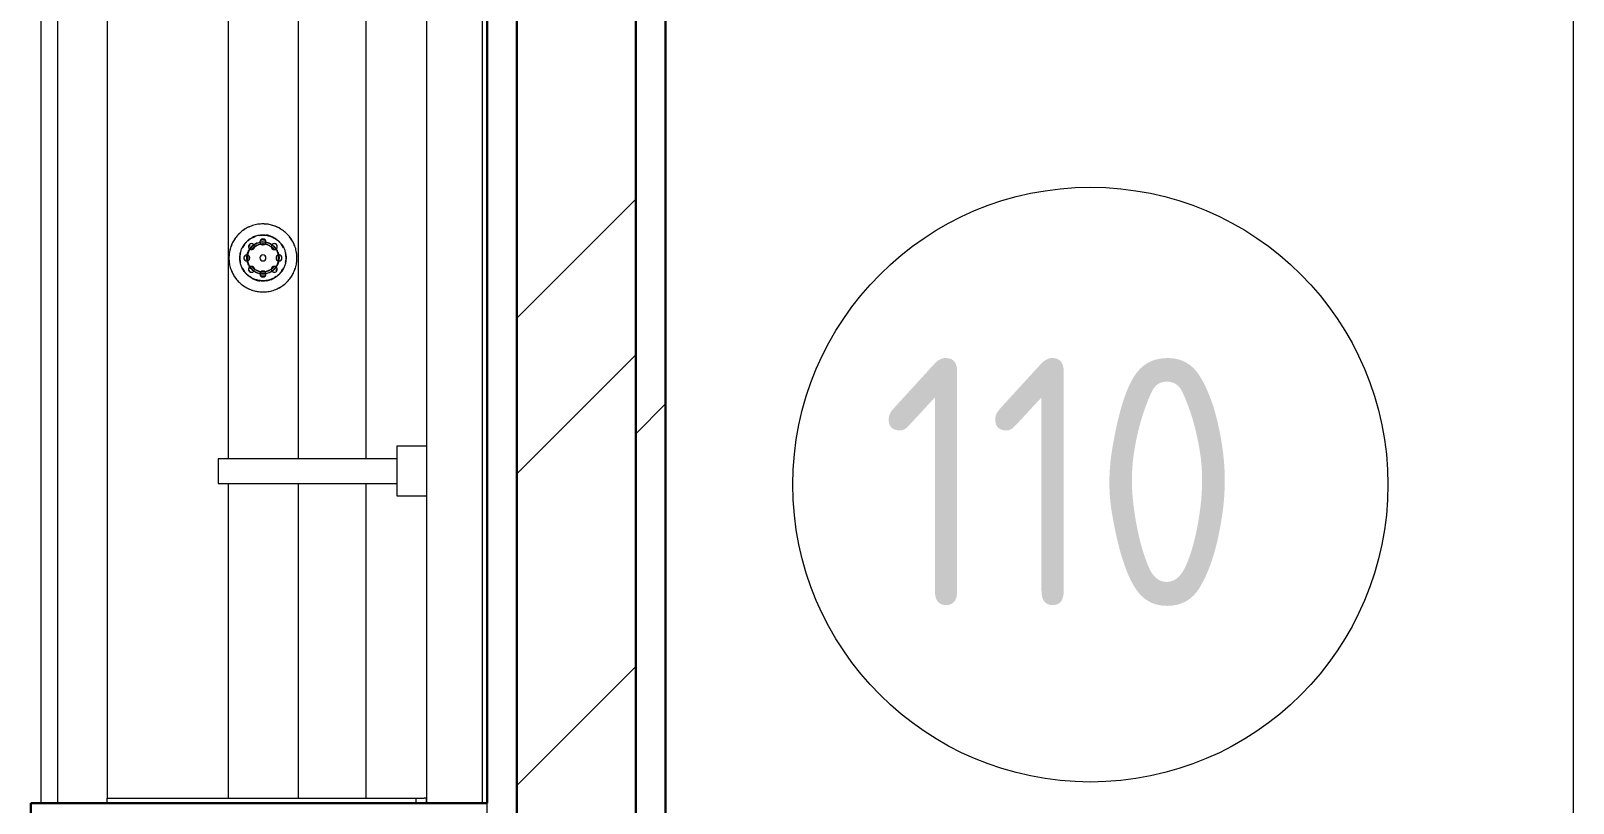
# Model space of a CAD drawing. Header units: millimetres. Extents: x -695119 to 412940, y -249585 to 622758.
# Drawn here: x -5063 to -3508, y 69985 to 70764 of the extents above; entities that cross this region are included whole.
import ezdxf

# ---------------------------------------------------------------- set-up
doc = ezdxf.new("R2010")
doc.units = ezdxf.units.MM
doc.linetypes.add('ADSK_Линия сетки', pattern=[25, 20, -2.5, 0, -2.5])
for name, color, linetype, lineweight in [('Марки помещений', 8, 'Continuous', 20), ('Оси', 252, 'Continuous', 9), ('Сантехника', 252, 'Continuous', 18), ('Стены наружные', 252, 'Continuous', 18), ('Стены штриховка', 7, 'Continuous', 9)]:
    doc.layers.add(name, color=color, linetype=linetype, lineweight=lineweight)
doc.styles.add('GOST Common_3', font='', dxfattribs={"height": 3.5})
doc.styles.get('GOST Common_3').set_extended_font_data('GOST type B')

# ---------------------------------------------------------------- blocks, each defined once
blk = doc.blocks.new('1 этаж')
at = {"layer": 'Марки помещений', "color": 251, "true_color": 0x636466}
blk.add_circle((-48944.5, -10870.4), 300, dxfattribs=at)
at = {"layer": 'Оси', "color": 251, "linetype": 'ADSK_Линия сетки', "ltscale": 100, "true_color": 0x636466}
blk.add_line((-48457.8, -2641.7), (-48457.8, -33767.9), dxfattribs=at)
at = {"layer": 'Сантехника', "color": 251, "true_color": 0x636466}
for p, q in [((-50002.8, -9421.7), (-50002.8, -11191.7)), ((-49985.8, -9421.7), (-49985.8, -11191.7)), ((-49557.8, -9421.7), (-49557.8, -11191.7)), ((-49935.8, -9426.7), (-49935.8, -11186.7)), ((-49613.8, -9426.7), (-49613.8, -11186.7)), ((-49813.9, -10319.2), (-49813.9, -10844.2)), ((-49743.2, -10319.2), (-49743.2, -10844.2)), ((-49675.2, -10319.2), (-49675.2, -10844.3)), ((-49613.8, -10831.7), (-49643.8, -10831.7)), ((-49643.8, -10831.7), (-49643.8, -10881.7)), ((-49643.8, -10844.2), (-49823.8, -10844.2)), ((-49823.8, -10844.2), (-49823.8, -10869.2)), ((-49823.8, -10869.2), (-49643.8, -10869.2)), ((-49813.9, -10869.2), (-49813.9, -11186.7)), ((-49743.2, -10869.2), (-49743.2, -11186.7)), ((-49675.2, -10869.2), (-49675.2, -11186.7)), ((-49643.8, -10881.7), (-49613.8, -10881.7)), ((-49935.8, -11191.7), (-49935.8, -11186.7)), ((-49935.8, -11186.7), (-49624.7, -11186.7)), ((-49624.7, -11186.7), (-49616.2, -11186.7)), ((-49624.7, -11186.7), (-49624.7, -11191.7)), ((-49613.8, -11186.7), (-49616.2, -11186.7)), ((-49613.8, -11186.7), (-49613.8, -11191.7)), ((-49613.8, -11191.7), (-49613.8, -11186.7))]:
    blk.add_line(p, q, dxfattribs=at)
at = {"layer": 'Сантехника', "color": 251, "true_color": 0x636466, "flags": 128}
for points in [[(-49744.5, -10641.7), (-49744.5, -10640.4), (-49744.6, -10639), (-49744.7, -10637.6), (-49744.9, -10636.3), (-49745.2, -10634.9), (-49745.5, -10633.6), (-49745.8, -10632.3), (-49746.2, -10630.9), (-49746.7, -10629.6), (-49747.2, -10628.4), (-49747.8, -10627.1), (-49748.4, -10625.9), (-49749, -10624.7), (-49749.7, -10623.5), (-49750.5, -10622.4), (-49751.3, -10621.2), (-49752.1, -10620.2), (-49753, -10619.1), (-49753.9, -10618.1), (-49754.9, -10617.1), (-49755.9, -10616.2), (-49756.9, -10615.3), (-49758, -10614.4), (-49759.1, -10613.6), (-49760.3, -10612.9), (-49761.4, -10612.2), (-49762.6, -10611.5), (-49763.9, -10610.9), (-49765.1, -10610.3), (-49766.4, -10609.8), (-49767.7, -10609.3), (-49769, -10608.9), (-49770.3, -10608.5), (-49771.6, -10608.2), (-49773, -10607.9), (-49774.3, -10607.7), (-49775.7, -10607.6), (-49777.1, -10607.5), (-49778.4, -10607.4), (-49779.8, -10607.4), (-49781.2, -10607.5), (-49782.5, -10607.6), (-49783.9, -10607.8), (-49785.3, -10608), (-49786.6, -10608.3), (-49787.9, -10608.7), (-49789.2, -10609.1), (-49790.5, -10609.5), (-49791.8, -10610), (-49793.1, -10610.5), (-49794.3, -10611.1), (-49795.5, -10611.8), (-49796.7, -10612.5), (-49797.9, -10613.2), (-49799, -10614), (-49800.1, -10614.8), (-49801.1, -10615.7), (-49802.2, -10616.6), (-49803.1, -10617.6), (-49804.1, -10618.6), (-49805, -10619.6), (-49805.9, -10620.7), (-49806.7, -10621.8), (-49807.5, -10622.9), (-49808.2, -10624), (-49808.9, -10625.2), (-49809.5, -10626.5), (-49810.1, -10627.7), (-49810.6, -10629), (-49811.1, -10630.2), (-49811.6, -10631.5), (-49811.9, -10632.9), (-49812.3, -10634.2), (-49812.5, -10635.5), (-49812.8, -10636.9), (-49812.9, -10638.3), (-49813, -10639.6), (-49813.1, -10641), (-49813.1, -10641.7)], [(-49802.1, -10641.7), (-49802.1, -10640.8), (-49802, -10639.9), (-49801.9, -10638.9), (-49801.8, -10638), (-49801.6, -10637.1), (-49801.4, -10636.2), (-49801.2, -10635.3), (-49800.9, -10634.4), (-49800.6, -10633.5), (-49800.3, -10632.7), (-49799.9, -10631.8), (-49799.5, -10631), (-49799, -10630.2), (-49798.5, -10629.4), (-49798, -10628.6), (-49797.5, -10627.8), (-49796.9, -10627.1), (-49796.3, -10626.4), (-49795.7, -10625.7), (-49795, -10625), (-49794.4, -10624.4), (-49793.6, -10623.8), (-49792.9, -10623.2), (-49792.2, -10622.6), (-49791.4, -10622.1), (-49790.6, -10621.6), (-49789.8, -10621.2), (-49789, -10620.8), (-49788.1, -10620.4), (-49787.2, -10620), (-49786.4, -10619.7), (-49785.5, -10619.4), (-49784.6, -10619.2), (-49783.7, -10618.9), (-49782.8, -10618.8), (-49781.8, -10618.6), (-49780.9, -10618.5), (-49780, -10618.5), (-49779.1, -10618.4), (-49778.1, -10618.4), (-49777.2, -10618.5), (-49776.3, -10618.6), (-49775.3, -10618.7), (-49774.4, -10618.8), (-49773.5, -10619), (-49772.6, -10619.3), (-49771.7, -10619.5), (-49770.8, -10619.8), (-49770, -10620.2), (-49769.1, -10620.5), (-49768.3, -10620.9), (-49767.4, -10621.4), (-49766.6, -10621.9), (-49765.9, -10622.4), (-49765.1, -10622.9), (-49764.3, -10623.5), (-49763.6, -10624), (-49762.9, -10624.7), (-49762.3, -10625.3), (-49761.6, -10626), (-49761, -10626.7), (-49760.4, -10627.4), (-49759.9, -10628.2), (-49759.3, -10628.9), (-49758.8, -10629.7), (-49758.4, -10630.5), (-49757.9, -10631.4), (-49757.5, -10632.2), (-49757.2, -10633.1), (-49756.8, -10633.9), (-49756.6, -10634.8), (-49756.3, -10635.7), (-49756.1, -10636.6), (-49755.9, -10637.5), (-49755.7, -10638.4), (-49755.6, -10639.4), (-49755.5, -10640.3), (-49755.5, -10641.2), (-49755.5, -10641.7)], [(-49792, -10622.9), (-49791.2, -10622.3), (-49790.5, -10621.9), (-49789.7, -10621.4), (-49788.8, -10621), (-49788, -10620.6), (-49787.1, -10620.3), (-49786.3, -10619.9)], [(-49786.8, -10619.8), (-49787.6, -10620.2), (-49788.5, -10620.5), (-49789.3, -10620.9)], [(-49782.7, -10619), (-49781.8, -10618.9), (-49780.9, -10618.8), (-49780, -10618.7), (-49779.1, -10618.7), (-49778.1, -10618.7), (-49777.2, -10618.7), (-49776.3, -10618.8), (-49775.4, -10618.9), (-49774.5, -10619.1), (-49773.6, -10619.3), (-49772.7, -10619.5), (-49771.8, -10619.8), (-49770.9, -10620.1), (-49770.1, -10620.4), (-49769.2, -10620.8), (-49768.4, -10621.2), (-49767.6, -10621.6), (-49766.8, -10622.1), (-49766, -10622.6), (-49765.2, -10623.1), (-49764.5, -10623.7), (-49763.8, -10624.2), (-49763.1, -10624.9), (-49762.4, -10625.5), (-49761.8, -10626.2), (-49761.2, -10626.9), (-49760.6, -10627.6), (-49760.1, -10628.3), (-49759.6, -10629.1), (-49759.1, -10629.9), (-49758.6, -10630.7)], [(-49767.8, -10621.2), (-49768.7, -10620.8), (-49769.5, -10620.4), (-49770.4, -10620), (-49771.2, -10619.7), (-49772.1, -10619.4), (-49773, -10619.2), (-49773.9, -10618.9), (-49774.8, -10618.8), (-49775.8, -10618.6)], [(-49799.2, -10631.1), (-49798.8, -10630.3), (-49798.3, -10629.5), (-49797.8, -10628.7), (-49797.3, -10628), (-49796.7, -10627.2), (-49796.1, -10626.5), (-49795.5, -10625.9), (-49794.9, -10625.2), (-49794.2, -10624.6), (-49793.5, -10624), (-49792.8, -10623.4)], [(-49795.3, -10625.3), (-49796, -10626), (-49796.6, -10626.7), (-49797.2, -10627.4), (-49797.7, -10628.2), (-49798.3, -10628.9), (-49798.8, -10629.7), (-49799.2, -10630.5)], [(-49795, -10641.7), (-49795, -10641.1), (-49794.9, -10640.4), (-49794.9, -10639.8), (-49794.8, -10639.2), (-49794.7, -10638.5), (-49794.5, -10637.9), (-49794.4, -10637.3), (-49794.2, -10636.6), (-49794, -10636), (-49793.7, -10635.4), (-49793.5, -10634.8), (-49793.2, -10634.3), (-49792.9, -10633.7), (-49792.5, -10633.1), (-49792.2, -10632.6), (-49791.8, -10632.1), (-49791.4, -10631.5), (-49791, -10631), (-49790.5, -10630.6), (-49790.1, -10630.1), (-49789.6, -10629.7), (-49789.1, -10629.2), (-49788.6, -10628.8), (-49788.1, -10628.5), (-49787.6, -10628.1)], [(-49782.2, -10625.9), (-49781.6, -10625.8), (-49780.9, -10625.7), (-49780.3, -10625.6), (-49779.6, -10625.6), (-49779, -10625.5), (-49778.3, -10625.5), (-49777.7, -10625.6), (-49777, -10625.6), (-49776.4, -10625.7), (-49775.8, -10625.8)], [(-49769.8, -10628.3), (-49769.3, -10628.6), (-49768.8, -10629), (-49768.3, -10629.4), (-49767.8, -10629.9), (-49767.3, -10630.3), (-49766.9, -10630.8), (-49766.4, -10631.3), (-49766, -10631.8), (-49765.6, -10632.3), (-49765.3, -10632.8), (-49764.9, -10633.4), (-49764.6, -10633.9), (-49764.3, -10634.5), (-49764, -10635.1), (-49763.8, -10635.7), (-49763.5, -10636.3), (-49763.3, -10636.9), (-49763.2, -10637.5), (-49763, -10638.2), (-49762.9, -10638.8), (-49762.8, -10639.4), (-49762.7, -10640.1), (-49762.6, -10640.7), (-49762.6, -10641.4), (-49762.6, -10641.7)], [(-49758.6, -10630.2), (-49759.1, -10629.4), (-49759.6, -10628.6), (-49760.1, -10627.8), (-49760.7, -10627.1), (-49761.3, -10626.4), (-49761.9, -10625.7), (-49762.6, -10625)], [(-49813.1, -10641.7), (-49813.1, -10643.1), (-49813, -10644.5), (-49812.9, -10645.8), (-49812.7, -10647.2), (-49812.4, -10648.5), (-49812.1, -10649.9), (-49811.8, -10651.2), (-49811.4, -10652.5), (-49810.9, -10653.8), (-49810.4, -10655.1), (-49809.8, -10656.3), (-49809.2, -10657.6), (-49808.6, -10658.8), (-49807.9, -10660), (-49807.1, -10661.1), (-49806.3, -10662.2), (-49805.5, -10663.3), (-49804.6, -10664.3), (-49803.7, -10665.4), (-49802.7, -10666.3), (-49801.7, -10667.3), (-49800.7, -10668.2), (-49799.6, -10669), (-49798.5, -10669.8), (-49797.3, -10670.6), (-49796.2, -10671.3), (-49795, -10672), (-49793.7, -10672.6), (-49792.5, -10673.2), (-49791.2, -10673.7), (-49789.9, -10674.2), (-49788.6, -10674.6), (-49787.3, -10675), (-49786, -10675.3), (-49784.6, -10675.5), (-49783.3, -10675.7), (-49781.9, -10675.9), (-49780.5, -10676), (-49779.2, -10676), (-49777.8, -10676), (-49776.4, -10675.9), (-49775.1, -10675.8), (-49773.7, -10675.6), (-49772.4, -10675.4), (-49771, -10675.1), (-49769.7, -10674.8), (-49768.4, -10674.4), (-49767.1, -10674), (-49765.8, -10673.5), (-49764.5, -10672.9), (-49763.3, -10672.3), (-49762.1, -10671.7), (-49760.9, -10671), (-49759.7, -10670.2), (-49758.6, -10669.5), (-49757.5, -10668.6), (-49756.5, -10667.8), (-49755.4, -10666.8), (-49754.5, -10665.9), (-49753.5, -10664.9), (-49752.6, -10663.9), (-49751.7, -10662.8), (-49750.9, -10661.7), (-49750.1, -10660.6), (-49749.4, -10659.4), (-49748.7, -10658.2), (-49748.1, -10657), (-49747.5, -10655.8), (-49747, -10654.5), (-49746.5, -10653.2), (-49746, -10651.9), (-49745.7, -10650.6), (-49745.3, -10649.3), (-49745.1, -10647.9), (-49744.8, -10646.6), (-49744.7, -10645.2), (-49744.6, -10643.8), (-49744.5, -10642.5), (-49744.5, -10641.7)], [(-49801.7, -10637.5), (-49801.9, -10638.4), (-49802, -10639.4), (-49802.1, -10640.3), (-49802.1, -10641.2), (-49802.1, -10641.7)], [(-49802.1, -10641.7), (-49802.1, -10642.7), (-49802, -10643.6), (-49801.9, -10644.5), (-49801.8, -10645.4)], [(-49755.5, -10641.7), (-49755.5, -10642.7), (-49755.6, -10643.6), (-49755.7, -10644.5), (-49755.8, -10645.4), (-49756, -10646.4), (-49756.2, -10647.3), (-49756.4, -10648.2), (-49756.7, -10649.1), (-49757, -10649.9), (-49757.3, -10650.8), (-49757.7, -10651.7), (-49758.1, -10652.5), (-49758.6, -10653.3), (-49759.1, -10654.1), (-49759.6, -10654.9), (-49760.1, -10655.6), (-49760.7, -10656.4), (-49761.3, -10657.1), (-49761.9, -10657.8), (-49762.6, -10658.4), (-49763.2, -10659.1), (-49764, -10659.7), (-49764.7, -10660.3), (-49765.4, -10660.8), (-49766.2, -10661.3), (-49767, -10661.8), (-49767.8, -10662.3), (-49768.7, -10662.7), (-49769.5, -10663.1), (-49770.4, -10663.4), (-49771.2, -10663.8), (-49772.1, -10664.1), (-49773, -10664.3), (-49773.9, -10664.5), (-49774.8, -10664.7), (-49775.8, -10664.8), (-49776.7, -10664.9), (-49777.6, -10665), (-49778.5, -10665), (-49779.5, -10665), (-49780.4, -10665), (-49781.3, -10664.9), (-49782.3, -10664.8), (-49783.2, -10664.6), (-49784.1, -10664.4), (-49785, -10664.2), (-49785.9, -10663.9), (-49786.8, -10663.6), (-49787.6, -10663.3), (-49788.5, -10662.9), (-49789.3, -10662.5), (-49790.2, -10662.1), (-49791, -10661.6), (-49791.7, -10661.1), (-49792.5, -10660.6), (-49793.3, -10660), (-49794, -10659.4), (-49794.7, -10658.8), (-49795.3, -10658.1), (-49796, -10657.5), (-49796.6, -10656.8), (-49797.2, -10656), (-49797.7, -10655.3), (-49798.3, -10654.5), (-49798.8, -10653.7), (-49799.2, -10652.9), (-49799.7, -10652.1), (-49800.1, -10651.3), (-49800.4, -10650.4), (-49800.8, -10649.5), (-49801, -10648.7), (-49801.3, -10647.8), (-49801.5, -10646.9), (-49801.7, -10645.9), (-49801.9, -10645), (-49802, -10644.1), (-49802.1, -10643.2), (-49802.1, -10642.2), (-49802.1, -10641.7)], [(-49801.8, -10641.7), (-49801.8, -10640.8), (-49801.8, -10639.9), (-49801.7, -10639), (-49801.5, -10638.1), (-49801.4, -10637.2), (-49801.2, -10636.3)], [(-49801.2, -10647.1), (-49801.3, -10646.8), (-49801.5, -10645.9), (-49801.6, -10645), (-49801.7, -10644.1), (-49801.8, -10643.1), (-49801.8, -10642.2), (-49801.8, -10641.7)], [(-49787.8, -10655.2), (-49788.3, -10654.8), (-49788.9, -10654.4), (-49789.4, -10654), (-49789.8, -10653.6), (-49790.3, -10653.1), (-49790.7, -10652.7), (-49791.2, -10652.2), (-49791.6, -10651.7), (-49792, -10651.2), (-49792.3, -10650.6), (-49792.7, -10650.1), (-49793, -10649.5), (-49793.3, -10648.9), (-49793.6, -10648.4), (-49793.8, -10647.8), (-49794.1, -10647.2), (-49794.3, -10646.5), (-49794.5, -10645.9), (-49794.6, -10645.3), (-49794.7, -10644.7), (-49794.8, -10644), (-49794.9, -10643.4), (-49795, -10642.7), (-49795, -10642.1), (-49795, -10641.7)], [(-49762.6, -10641.7), (-49762.6, -10642.4), (-49762.7, -10643), (-49762.7, -10643.7), (-49762.8, -10644.3), (-49762.9, -10644.9), (-49763.1, -10645.6), (-49763.2, -10646.2), (-49763.4, -10646.8), (-49763.6, -10647.4), (-49763.9, -10648), (-49764.1, -10648.6), (-49764.4, -10649.2), (-49764.7, -10649.8), (-49765.1, -10650.3), (-49765.4, -10650.9), (-49765.8, -10651.4), (-49766.2, -10651.9), (-49766.6, -10652.4), (-49767.1, -10652.9), (-49767.5, -10653.4), (-49768, -10653.8), (-49768.5, -10654.2), (-49769, -10654.6), (-49769.5, -10655), (-49770, -10655.4)], [(-49755.8, -10641.7), (-49755.8, -10642.7), (-49755.8, -10643.6), (-49755.9, -10644.5), (-49756.1, -10645.4), (-49756.2, -10646.3), (-49756.4, -10647.1)], [(-49756.3, -10636.7), (-49756.1, -10637.6), (-49756, -10638.5), (-49755.9, -10639.4), (-49755.8, -10640.3), (-49755.8, -10641.2), (-49755.8, -10641.7)], [(-49755.9, -10645.9), (-49755.7, -10645), (-49755.6, -10644.1), (-49755.5, -10643.2), (-49755.5, -10642.2), (-49755.5, -10641.7)], [(-49755.5, -10641.7), (-49755.5, -10640.8), (-49755.6, -10639.9), (-49755.7, -10638.9), (-49755.8, -10638)], [(-49765.6, -10660.6), (-49766.4, -10661.1), (-49767.1, -10661.6), (-49767.9, -10662), (-49768.8, -10662.5), (-49769.6, -10662.9), (-49770.5, -10663.2), (-49771.3, -10663.5), (-49772.2, -10663.8), (-49773.1, -10664), (-49774, -10664.3), (-49774.9, -10664.4), (-49775.8, -10664.6), (-49776.7, -10664.7), (-49777.6, -10664.7), (-49778.6, -10664.8), (-49779.5, -10664.8), (-49780.4, -10664.7), (-49781.3, -10664.6), (-49782.2, -10664.5), (-49783.1, -10664.4), (-49784, -10664.2), (-49784.9, -10663.9), (-49785.8, -10663.7), (-49786.7, -10663.4), (-49787.5, -10663), (-49788.4, -10662.7), (-49789.2, -10662.3), (-49790, -10661.8), (-49790.8, -10661.4), (-49791.6, -10660.9), (-49792.4, -10660.4), (-49793.1, -10659.8), (-49793.8, -10659.2), (-49794.5, -10658.6), (-49795.2, -10658), (-49795.8, -10657.3), (-49796.4, -10656.6), (-49797, -10655.9), (-49797.5, -10655.1), (-49798.1, -10654.4), (-49798.5, -10653.6), (-49799, -10652.8)], [(-49799, -10653.3), (-49798.5, -10654.1), (-49798, -10654.9), (-49797.5, -10655.6), (-49796.9, -10656.4), (-49796.3, -10657.1), (-49795.7, -10657.8), (-49795, -10658.4)], [(-49789.8, -10662.3), (-49789, -10662.7), (-49788.1, -10663.1), (-49787.2, -10663.4), (-49786.4, -10663.8), (-49785.5, -10664.1), (-49784.6, -10664.3), (-49783.7, -10664.5), (-49782.8, -10664.7), (-49781.8, -10664.8)], [(-49775.4, -10657.6), (-49776, -10657.7), (-49776.7, -10657.8), (-49777.3, -10657.9), (-49778, -10657.9), (-49778.6, -10657.9), (-49779.3, -10657.9), (-49779.9, -10657.9), (-49780.6, -10657.8), (-49781.2, -10657.8), (-49781.8, -10657.6)], [(-49775.3, -10664.8), (-49774.4, -10664.6), (-49773.5, -10664.4), (-49772.6, -10664.2), (-49771.7, -10663.9), (-49770.8, -10663.6), (-49770, -10663.3), (-49769.1, -10662.9), (-49768.3, -10662.5)], [(-49758.4, -10652.4), (-49758.8, -10653.2), (-49759.3, -10654), (-49759.8, -10654.7), (-49760.3, -10655.5), (-49760.9, -10656.2), (-49761.5, -10656.9), (-49762.1, -10657.6), (-49762.8, -10658.3), (-49763.4, -10658.9), (-49764.1, -10659.5), (-49764.8, -10660.1)], [(-49762.3, -10658.1), (-49761.6, -10657.5), (-49761, -10656.8), (-49760.4, -10656), (-49759.9, -10655.3), (-49759.3, -10654.5), (-49758.8, -10653.7), (-49758.4, -10652.9)]]:
    blk.add_lwpolyline(points, dxfattribs=at)
at = {"layer": 'Сантехника', "color": 251, "true_color": 0x636466}
for centre, radius, start, end in [((-49778.8, -10641.7), 34.3, 133.5244, 136.5478), ((-49778.8, -10641.7), 34.3, 112.2071, 130.7179), ((-49778.8, -10641.7), 34.3, 81.2405, 94.1462), ((-49778.8, -10641.7), 34.3, 75.5624, 78.6385), ((-49778.8, -10641.7), 34.3, 58.6732, 72.8932), ((-49778.8, -10641.7), 34.3, 20.4173, 38.2302), ((-49778.8, -10641.7), 34.3, 170.2639, 180), ((-49778.8, -10641.7), 34.3, 164.3157, 167.198), ((-49778.8, -10641.7), 34.3, 145.0376, 161.2102), ((-49778.8, -10641.7), 23, 144, 154.1058), ((-49778.8, -10641.7), 16.2, 158.4339, 180), ((-49778.8, -10641.7), 15.9, 0, 180), ((-49790.3, -10630.3), 3, 45, 225), ((-49790.3, -10630.3), 3, 135, 195), ((-49778.8, -10641.7), 18.1, 136.1528, 141.4432), ((-49790.3, -10630.3), 3, 210, 225), ((-49790.3, -10630.3), 3, 225, 45), ((-49790.3, -10630.3), 3, 225, 285), ((-49790.3, -10630.3), 3, 90, 114.4528), ((-49778.8, -10641.7), 16.2, 120, 140.552), ((-49778.8, -10641.7), 14.1, 136.2949, 141.7649), ((-49778.8, -10641.7), 14.1, 124.7852, 137.7972), ((-49778.8, -10641.7), 14.1, 125.0449, 135), ((-49778.8, -10641.7), 13.9, 45, 135), ((-49778.8, -10641.7), 13.9, 45, 135), ((-49790.3, -10630.3), 3, 330, 45), ((-49778.8, -10641.7), 16.2, 110.5449, 118.7541), ((-49778.8, -10641.7), 14.1, 113.7949, 123.75), ((-49778.8, -10641.7), 14.1, 102.5449, 112.5), ((-49778.8, -10641.7), 16.2, 61.2459, 101.028), ((-49778.8, -10625.5), 3, 0, 180), ((-49778.8, -10625.5), 3, 0, 180), ((-49778.8, -10625.5), 3, 180, 255), ((-49778.8, -10625.5), 3, 180, 0), ((-49778.8, -10641.7), 14.1, 91.2949, 101.25), ((-49778.8, -10641.7), 18.1, 83.5568, 96.4432), ((-49778.8, -10641.7), 14.1, 80.5238, 95.3542), ((-49778.8, -10641.7), 14.1, 80.0449, 90), ((-49778.8, -10625.5), 3, 285, 0), ((-49778.8, -10641.7), 14.1, 68.7949, 78.75), ((-49778.8, -10641.7), 14.1, 60.7079, 67.5), ((-49778.8, -10641.7), 14.1, 46.2949, 56.25), ((-49778.8, -10641.7), 16.2, 39.3943, 60), ((-49767.3, -10630.3), 3, 135, 210), ((-49767.3, -10630.3), 3, 135, 315), ((-49778.8, -10641.7), 14.1, 41.7766, 52.7822), ((-49767.3, -10630.3), 3, 315, 135), ((-49778.8, -10641.7), 14.1, 38.2351, 45), ((-49767.3, -10630.3), 3, 255, 315), ((-49767.3, -10630.3), 3, 65.5472, 90), ((-49767.3, -10630.3), 3, 345, 45), ((-49767.3, -10630.3), 3, 315, 330), ((-49778.8, -10641.7), 23, 25.3123, 36), ((-49778.8, -10641.7), 34.3, 6.4389, 10.0463), ((-49778.8, -10641.7), 34.3, 180, 184.4583), ((-49778.8, -10641.7), 34.3, 186.4389, 189.3276), ((-49778.8, -10641.7), 23, 205.3123, 216), ((-49795, -10641.7), 3, 90, 180), ((-49795, -10641.7), 3, 150, 180), ((-49795, -10641.7), 3, 180, 210), ((-49795, -10641.7), 3, 180, 270), ((-49795, -10641.7), 3, 90, 105), ((-49795, -10641.7), 3, 255, 270), ((-49795, -10641.7), 3, 30, 90), ((-49795, -10641.7), 3, 0, 90), ((-49795, -10641.7), 3, 270, 0), ((-49795, -10641.7), 3, 270, 330), ((-49778.8, -10641.7), 16, 179.2587, 180), ((-49778.8, -10641.7), 16, 179.2587, 180), ((-49778.8, -10641.7), 15.9, 180, 0), ((-49790.3, -10653.2), 3, 135, 315), ((-49778.8, -10641.7), 14.1, 173.2684, 180), ((-49778.8, -10641.7), 14.1, 180, 186.7316), ((-49790.3, -10653.2), 3, 135, 150), ((-49790.3, -10653.2), 3, 75, 135), ((-49790.3, -10653.2), 3, 315, 135), ((-49778.8, -10641.7), 14.1, 218.2351, 225), ((-49778.8, -10641.7), 14.1, 222.2028, 235.2148), ((-49778.8, -10641.7), 13.9, 225, 315), ((-49778.8, -10641.7), 13.9, 225, 315), ((-49790.3, -10653.2), 3, 315, 30), ((-49778.8, -10641.7), 3, 0, 180), ((-49778.8, -10641.7), 3, 180, 0), ((-49778.8, -10641.7), 16.2, 293.8381, 335.2568), ((-49778.8, -10641.7), 14.1, 305.0449, 315), ((-49767.3, -10653.2), 3, 45, 225), ((-49778.8, -10641.7), 14.1, 307.2178, 318.2234), ((-49767.3, -10653.2), 3, 150, 225), ((-49767.3, -10653.2), 3, 225, 45), ((-49778.8, -10641.7), 14.1, 316.2949, 321.7649), ((-49767.3, -10653.2), 3, 45, 105), ((-49762.6, -10641.7), 3, 90, 180), ((-49762.6, -10641.7), 3, 180, 270), ((-49762.6, -10641.7), 3, 90, 150), ((-49762.6, -10641.7), 3, 210, 270), ((-49767.3, -10653.2), 3, 30, 45), ((-49778.8, -10641.7), 14.1, 0, 6.7316), ((-49778.8, -10641.7), 14.1, 353.2684, 0), ((-49778.8, -10641.7), 16.2, 340.6257, 0), ((-49762.6, -10641.7), 3, 75, 90), ((-49762.6, -10641.7), 3, 0, 90), ((-49762.6, -10641.7), 3, 270, 0), ((-49762.6, -10641.7), 3, 270, 285), ((-49762.6, -10641.7), 3, 0, 30), ((-49762.6, -10641.7), 3, 330, 0), ((-49778.8, -10641.7), 34.3, 344.3157, 347.198), ((-49778.8, -10641.7), 34.3, 350.6724, 0), ((-49778.8, -10641.7), 34.3, 0, 4.4583), ((-49778.8, -10641.7), 34.3, 200.4173, 218.2302), ((-49790.3, -10653.2), 3, 165, 225), ((-49790.3, -10653.2), 3, 240, 270), ((-49778.8, -10641.7), 16.2, 219.3943, 252.9769), ((-49778.8, -10641.7), 14.1, 226.2949, 236.25), ((-49778.8, -10641.7), 14.1, 237.5449, 247.5), ((-49778.8, -10641.7), 14.1, 248.7949, 258.75), ((-49778.8, -10641.7), 16.2, 255, 281.028), ((-49778.8, -10657.9), 3, 0, 180), ((-49778.8, -10657.9), 3, 105, 180), ((-49778.8, -10657.9), 3, 180, 0), ((-49778.8, -10657.9), 3, 180, 0), ((-49778.8, -10641.7), 14.1, 260.0449, 270), ((-49778.8, -10641.7), 18.1, 263.5568, 276.4432), ((-49778.8, -10641.7), 14.1, 264.6458, 280.001), ((-49778.8, -10641.7), 14.1, 271.2949, 281.25), ((-49778.8, -10657.9), 3, 0, 75), ((-49778.8, -10641.7), 14.1, 282.5449, 292.5), ((-49778.8, -10641.7), 14.1, 293.7949, 299.2921), ((-49767.3, -10653.2), 3, 270, 300), ((-49778.8, -10641.7), 18.1, 316.4294, 321.4432), ((-49767.3, -10653.2), 3, 315, 15), ((-49778.8, -10641.7), 23, 324, 334.1058), ((-49778.8, -10641.7), 34.3, 313.5244, 316.5478), ((-49778.8, -10641.7), 34.3, 325.0376, 341.2102), ((-49778.8, -10641.7), 34.3, 236.5875, 252.8932), ((-49778.8, -10641.7), 34.3, 255.5624, 259.0767), ((-49778.8, -10641.7), 34.3, 261.2405, 274.5295), ((-49778.8, -10641.7), 34.3, 292.2071, 310.7179)]:
    blk.add_arc(centre, radius, start, end, dxfattribs=at)
at = {"layer": 'Стены наружные', "color": 251, "lineweight": 30, "true_color": 0x636466}
for p, q in [((-49522.8, -9391.7), (-49522.8, -11221.7)), ((-49552.8, -9421.7), (-49552.8, -11191.7)), ((-49402.8, -11616.7), (-49402.8, -9721.7)), ((-49372.8, -11686.7), (-49372.8, -9751.7)), ((-49552.8, -11191.7), (-50012.8, -11191.7)), ((-50012.8, -11191.7), (-50012.8, -11686.7))]:
    blk.add_line(p, q, dxfattribs=at)
at = {"layer": 'Стены наружные', "color": 251, "linetype": 'Continuous', "lineweight": 9, "true_color": 0x636466}
for p, q in [((-49522.8, -10702.5), (-49402.8, -10582.5)), ((-49522.8, -10859.6), (-49402.8, -10739.6)), ((-49402.8, -10819), (-49372.8, -10789)), ((-49522.8, -11174), (-49402.8, -11054))]:
    blk.add_line(p, q, dxfattribs=at)
at = {"layer": 'Стены штриховка', "color": 251, "true_color": 0x636466}
blk.add_line((-49552.8, -11221.7), (-49552.8, -11191.7), dxfattribs=at)
at = {"layer": 'Марки помещений', "color": 251, "true_color": 0x636466, "style": 'GOST Common_3', "width": 0.9}
blk.add_text('110', height=250, dxfattribs=at).set_placement((-49155.6, -10992.7))

msp = doc.modelspace()

# ---------------------------------------------------------------- block references
msp.add_blockref('1 этаж', (44950.089, 81176.937))

doc.saveas('drawing.dxf')
